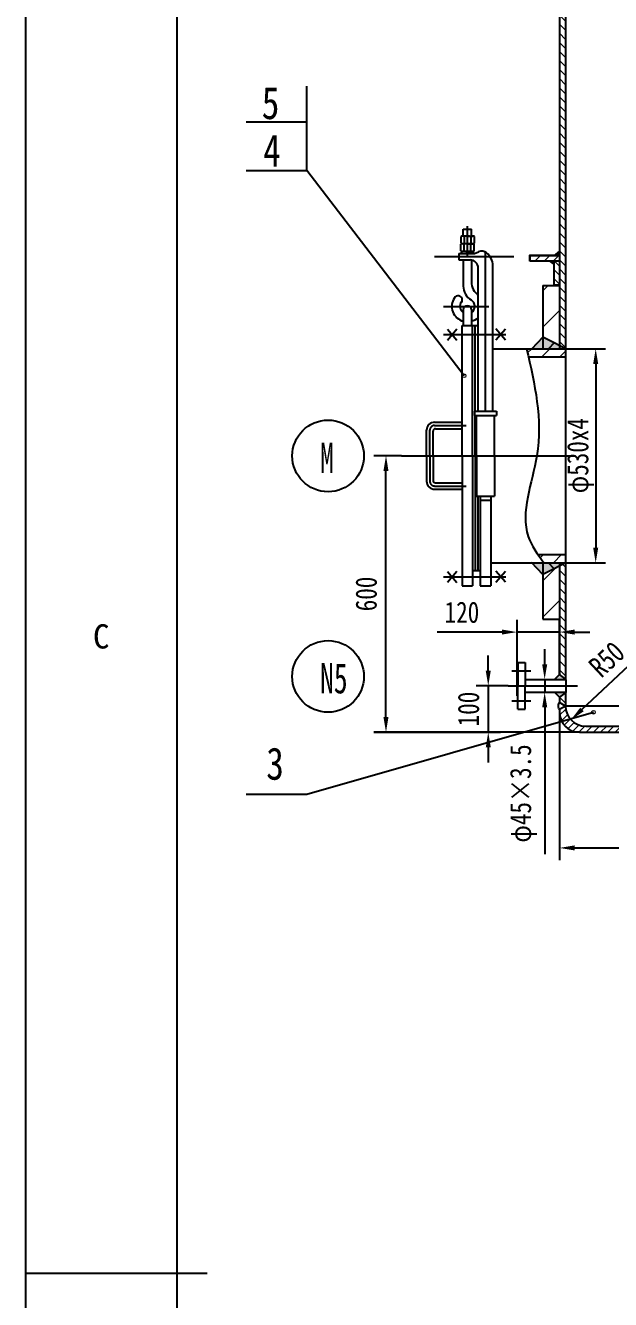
# Model space of a CAD drawing. Header units: millimetres. Extents: x -391 to 8535, y -150 to 12465.
# Drawn here: x -375 to 1074, y 6092 to 9248 of the extents above; entities that cross this region are included whole.
import ezdxf
from ezdxf.enums import TextEntityAlignment as Align

# ---------------------------------------------------------------- set-up
doc = ezdxf.new("R2010")
doc.units = ezdxf.units.MM
doc.header["$LTSCALE"] = 15
doc.linetypes.add('CENTER', pattern=[2, 1.25, -0.25, 0.25, -0.25])
doc.layers.get('0').update_dxf_attribs({"linetype": 'CONTINUOUS'})
doc.layers.get('DEFPOINTS').update_dxf_attribs({"linetype": 'CONTINUOUS'})
for name, color, linetype in [('1轮廓实线层', 7, 'CONTINUOUS'), ('2细线层', 3, 'CONTINUOUS'), ('3中心线层', 1, 'CENTER'), ('6文字层', 3, 'CONTINUOUS'), ('7标注层', 4, 'CONTINUOUS'), ('PARA2', 7, 'CONTINUOUS'), ('图框层', 7, 'CONTINUOUS')]:
    doc.layers.add(name, color=color, linetype=linetype)
doc.layers.add('5剖面线层', color=2, linetype='CONTINUOUS', lineweight=5)
doc.styles.add('PC_TEXTSTYLE', font='SIMFANG.TTF', dxfattribs={"width": 0.8})
doc.dimstyles.new('TH_GBDIM', dxfattribs={"dimscale": 15, "dimtxt": 3.5, "dimasz": 2.5, "dimexe": 2, "dimexo": 0, "dimgap": 1.5, "dimtad": 1, "dimdec": 1, "dimzin": 0, "dimdsep": 46, "dimtxsty": 'PC_TEXTSTYLE', "dimcen": 2.5, "dimadec": 0, "dimazin": 0, "dimtfac": 0.714286, "dimtdec": 4, "dimtmove": 0, "dimatfit": 3, "dimfxl": 0, "dimtolj": 1, "dimtzin": 0, "dimarcsym": 0})
pattern_1 = [(135, (369.862, 4102.847), (-11.22532, -11.22532), [])]

# ---------------------------------------------------------------- blocks, each defined once
blk = doc.blocks.new('*U8', base_point=(1789.6, 11143.3))
at = {"layer": '1轮廓实线层', "ltscale": 21}
for p, q in [((1773.1, 11144.7), (1773.1, 11160.9)), ((1789.6, 11162.3), (1777.2, 11162.3)), ((1789.6, 11143.3), (1777.2, 11143.3)), ((1781.3, 11144.7), (1781.3, 11160.9)), ((1789.6, 11162.3), (1801.9, 11162.3)), ((1789.6, 11143.3), (1801.9, 11143.3)), ((1797.8, 11144.7), (1797.8, 11160.9)), ((1806, 11144.7), (1806, 11160.9))]:
    blk.add_line(p, q, dxfattribs=at)
for centre, radius, start, end in [((1777.2, 11155.6), 6.66, 52.1398, 127.8599), ((1777.2, 11150), 6.66, 232.1398, 307.8599), ((1789.6, 11137.8), 24.5, 70.368, 109.6317), ((1789.6, 11167.8), 24.5, 250.368, 289.6317), ((1801.9, 11155.6), 6.66, 52.2073, 127.8599), ((1801.9, 11150), 6.66, 232.1398, 307.7924)]:
    blk.add_arc(centre, radius, start, end, dxfattribs=at)
at = {"layer": '7标注层', "ltscale": 21}
blk.add_point((1789.6, 11143.3), dxfattribs=at)
blk = doc.blocks.new('*U7', base_point=(1788.5, 11124.3))
at = {"layer": '1轮廓实线层', "ltscale": 21}
for p, q in [((1772.1, 11125.7), (1772.1, 11141.9)), ((1788.5, 11143.3), (1776.2, 11143.3)), ((1780.3, 11125.7), (1780.3, 11141.9)), ((1788.5, 11143.3), (1800.9, 11143.3)), ((1796.8, 11125.7), (1796.8, 11141.9)), ((1805, 11125.7), (1805, 11141.9)), ((1788.5, 11124.3), (1776.2, 11124.3)), ((1788.5, 11124.3), (1800.9, 11124.3))]:
    blk.add_line(p, q, dxfattribs=at)
for centre, radius, start, end in [((1776.2, 11136.6), 6.66, 52.1398, 127.8599), ((1788.5, 11118.8), 24.5, 70.368, 109.6317), ((1800.9, 11136.6), 6.66, 52.2073, 127.8599), ((1776.2, 11131), 6.66, 232.1398, 307.8599), ((1788.5, 11148.8), 24.5, 250.368, 289.6317), ((1800.9, 11131), 6.66, 232.1398, 307.7924)]:
    blk.add_arc(centre, radius, start, end, dxfattribs=at)
at = {"layer": '7标注层', "ltscale": 21}
blk.add_point((1788.5, 11124.3), dxfattribs=at)
blk = doc.blocks.new('*U6', base_point=(1788.5, 11124.3))
at = {"layer": '1轮廓实线层', "ltscale": 21}
for p, q in [((1772.1, 11125.7), (1772.1, 11141.9)), ((1788.5, 11143.3), (1776.2, 11143.3)), ((1780.3, 11125.7), (1780.3, 11141.9)), ((1788.5, 11143.3), (1800.9, 11143.3)), ((1796.8, 11125.7), (1796.8, 11141.9)), ((1805, 11125.7), (1805, 11141.9)), ((1788.5, 11124.3), (1776.2, 11124.3)), ((1788.5, 11124.3), (1800.9, 11124.3))]:
    blk.add_line(p, q, dxfattribs=at)
for centre, radius, start, end in [((1776.2, 11136.6), 6.66, 52.1398, 127.8599), ((1788.5, 11118.8), 24.5, 70.368, 109.6317), ((1800.9, 11136.6), 6.66, 52.2073, 127.8599), ((1776.2, 11131), 6.66, 232.1398, 307.8599), ((1788.5, 11148.8), 24.5, 250.368, 289.6317), ((1800.9, 11131), 6.66, 232.1398, 307.7924)]:
    blk.add_arc(centre, radius, start, end, dxfattribs=at)
at = {"layer": '7标注层', "ltscale": 21}
blk.add_point((1788.5, 11124.3), dxfattribs=at)
blk = doc.blocks.new('*U5', base_point=(1788.5, 11119.3))
at = {"layer": '1轮廓实线层', "ltscale": 21}
for p, q in [((1773.5, 11124.3), (1773.5, 11119.3)), ((1803.5, 11124.3), (1773.5, 11124.3)), ((1773.5, 11119.3), (1803.5, 11119.3)), ((1788.4, 11119.3), (1786, 11124.3)), ((1790.9, 11119.3), (1788.5, 11124.3)), ((1803.5, 11119.3), (1803.5, 11124.3))]:
    blk.add_line(p, q, dxfattribs=at)
at = {"layer": '7标注层', "ltscale": 21}
blk.add_point((1788.5, 11119.3), dxfattribs=at)
at = {"layer": 'PARA2', "color": 6, "ltscale": 21}
blk.add_point((1788.5, 11119.3), dxfattribs=at)
blk = doc.blocks.new('*D16')
at = {"layer": '7标注层', "color": 0, "lineweight": -2, "ltscale": 14}
for p, q in [((555.9, 8181.9), (487.6, 8181.9)), ((517.6, 7534.4), (517.6, 8144.4)), ((997, 7496.9), (487.6, 7496.9))]:
    blk.add_line(p, q, dxfattribs=at)
at = {"layer": '7标注层', "color": 0, "ltscale": 14}
for points in [[(511.3, 8144.4), (523.8, 8144.4), (517.6, 8181.9)], [(511.3, 7534.4), (523.8, 7534.4), (517.6, 7496.9)]]:
    blk.add_solid(points, dxfattribs=at)
at = {"layer": 'DEFPOINTS', "color": 0, "ltscale": 14}
for p in [(517.6, 8181.9), (555.9, 8181.9), (997, 7496.9)]:
    blk.add_point(p, dxfattribs=at)
at = {"layer": '7标注层', "color": 3, "ltscale": 14, "insert": (468.8, 7839.4), "char_height": 52.5, "attachment_point": 5, "rotation": 90, "style": 'PC_TEXTSTYLE'}
blk.add_mtext('\\A1;600{}{}', dxfattribs=at)
blk = doc.blocks.new('*D76')
at = {"layer": '7标注层', "color": 0, "lineweight": -2, "ltscale": 14}
blk.add_line((1143.7, 7685.1), (1002.9, 7553.3), dxfattribs=at)
at = {"layer": '7标注层', "color": 0, "ltscale": 14}
blk.add_solid([(998.6, 7557.9), (1007.2, 7548.7), (975.5, 7527.7)], dxfattribs=at)
at = {"layer": 'DEFPOINTS', "color": 0, "ltscale": 14}
for p in [(1012, 7561.9), (975.5, 7527.7)]:
    blk.add_point(p, dxfattribs=at)
at = {"layer": '7标注层', "color": 3, "ltscale": 14, "insert": (1064.3, 7677.5), "char_height": 52.5, "attachment_point": 5, "rotation": 43.0945, "style": 'PC_TEXTSTYLE'}
blk.add_mtext('\\A1;R50', dxfattribs=at)
blk = doc.blocks.new('*D90')
at = {"layer": '7标注层', "color": 0, "lineweight": -2, "ltscale": 14}
for p, q in [((770.8, 7649.4), (770.8, 7686.9)), ((820.3, 7611.9), (740.8, 7611.9)), ((770.8, 7611.9), (770.8, 7496.9)), ((487.6, 7496.9), (800.8, 7496.9)), ((770.8, 7459.4), (770.8, 7421.9))]:
    blk.add_line(p, q, dxfattribs=at)
at = {"layer": '7标注层', "color": 0, "ltscale": 14}
for points in [[(764.6, 7649.4), (777.1, 7649.4), (770.8, 7611.9)], [(764.6, 7459.4), (777.1, 7459.4), (770.8, 7496.9)]]:
    blk.add_solid(points, dxfattribs=at)
at = {"layer": 'DEFPOINTS', "color": 0, "ltscale": 14}
for p in [(820.3, 7611.9), (487.6, 7496.9), (770.8, 7496.9)]:
    blk.add_point(p, dxfattribs=at)
at = {"layer": '7标注层', "color": 0, "ltscale": 14, "insert": (722.1, 7554.4), "char_height": 52.5, "attachment_point": 5, "rotation": 90, "style": 'PC_TEXTSTYLE'}
blk.add_mtext('\\A1;100', dxfattribs=at)
blk = doc.blocks.new('*D91')
at = {"layer": '7标注层', "color": 0, "lineweight": -2, "ltscale": 14}
for p, q in [((910.5, 7665.4), (910.5, 7702.9)), ((862, 7627.9), (940.5, 7627.9)), ((910.5, 7627.9), (910.5, 7595.9)), ((862, 7595.9), (940.5, 7595.9)), ((910.5, 7558.4), (910.5, 7194.7))]:
    blk.add_line(p, q, dxfattribs=at)
at = {"layer": '7标注层', "color": 0, "ltscale": 14}
for points in [[(904.3, 7665.4), (916.8, 7665.4), (910.5, 7627.9)], [(904.3, 7558.4), (916.8, 7558.4), (910.5, 7595.9)]]:
    blk.add_solid(points, dxfattribs=at)
at = {"layer": 'DEFPOINTS', "color": 0, "ltscale": 14}
for p in [(862, 7627.9), (910.5, 7627.9), (862, 7595.9)]:
    blk.add_point(p, dxfattribs=at)
at = {"layer": '7标注层', "color": 0, "ltscale": 14, "insert": (857.8, 7345.2), "char_height": 52.5, "attachment_point": 5, "rotation": 90, "style": 'PC_TEXTSTYLE'}
blk.add_mtext('\\A1;φ45×3.5', dxfattribs=at)
blk = doc.blocks.new('*D97')
at = {"layer": '7标注层', "color": 0, "lineweight": -2, "ltscale": 14}
for p, q in [((842, 7611.9), (842, 7775)), ((947, 7640.3), (947, 7775)), ((804.5, 7745), (644.1, 7745)), ((947, 7745), (842, 7745)), ((984.5, 7745), (1022, 7745))]:
    blk.add_line(p, q, dxfattribs=at)
at = {"layer": '7标注层', "color": 0, "ltscale": 14}
for points in [[(804.5, 7751.3), (804.5, 7738.8), (842, 7745)], [(984.5, 7751.3), (984.5, 7738.8), (947, 7745)]]:
    blk.add_solid(points, dxfattribs=at)
at = {"layer": 'DEFPOINTS', "color": 0, "ltscale": 14}
for p in [(842, 7745), (947, 7640.3), (842, 7611.9)]:
    blk.add_point(p, dxfattribs=at)
at = {"layer": '7标注层', "color": 0, "ltscale": 14, "insert": (705.6, 7793.8), "char_height": 52.5, "attachment_point": 5, "style": 'PC_TEXTSTYLE'}
blk.add_mtext('\\A1;120', dxfattribs=at)

msp = doc.modelspace()

# ---------------------------------------------------------------- hatches: boundary and pattern name
at = {"layer": '5剖面线层', "ltscale": 14}
h = msp.add_hatch(dxfattribs=at)
h.set_pattern_fill('ANSI31', color=256, scale=5, angle=90, style=0)
h.set_pattern_definition(pattern_1)
h.paths.add_polyline_path([(962.02, 9761.52), (947.02, 9761.52), (947.02, 9138.3), (962.02, 9138.3)])
h = msp.add_hatch(dxfattribs=at)
h.set_pattern_fill('ANSI31', color=256, scale=5, angle=90, style=0)
h.set_pattern_definition(pattern_1)
h.paths.add_polyline_path([(962.02, 9138.3), (947.02, 9138.3), (947.02, 8748.94), (962.02, 8748.94)])
for points in [[(947.02, 8689.72), (947.02, 8677.78), (933.02, 8677.78)], [(919.02, 8663.78), (933.02, 8663.78), (933.02, 8654.07)]]:
    msp.add_hatch(color=256, dxfattribs=at).paths.add_polyline_path(points)
h = msp.add_hatch(dxfattribs=at)
h.set_pattern_fill('ANSI31', color=256, scale=5, angle=90, style=0)
h.set_pattern_definition([(45, (4424.035, -1156.738), (11.22532, -11.22532), [])])
h.paths.add_polyline_path([(874.02, 8677.78), (947.02, 8677.78), (947.02, 8675.12), (947.02, 8663.78, 1.9761827), (947.02, 8663.78), (874.02, 8663.78)])
h = msp.add_hatch(dxfattribs=at)
h.set_pattern_fill('ANSI31', color=256, scale=5, style=0)
h.set_pattern_definition([(135, (4424.035, -1156.738), (11.22532, 11.22532), [])])
h.paths.add_polyline_path([(933.02, 8663.78), (947.02, 8663.78), (947.02, 8604.78), (933.02, 8604.78)])
h = msp.add_hatch(dxfattribs=at)
h.set_pattern_fill('ANSI31', color=256, scale=5, angle=90, style=0)
h.set_pattern_definition(pattern_1)
h.paths.add_polyline_path([(962.02, 8667.85), (947.02, 8667.85), (947.02, 8590.92), (962.02, 8590.92)])
h = msp.add_hatch(dxfattribs=at)
h.set_pattern_fill('ANSI31', color=256, scale=20, style=0)
h.set_pattern_definition([(45, (369.86, 4102.85), (-44.9013, 44.9013), [])])
h.paths.add_polyline_path([(947.02, 8603.41), (906.02, 8603.41), (906.02, 8475.81), (934.02, 8461.87), (947.02, 8454.91)])
h.paths.add_polyline_path([(906.02, 7777.05), (947.02, 7777.05), (947.02, 7908.8), (934.02, 7901.83), (934, 7901.85), (906.02, 7887.92)])
h = msp.add_hatch(dxfattribs=at)
h.set_pattern_fill('ANSI31', color=256, scale=5, angle=90, style=0)
h.set_pattern_definition(pattern_1)
h.paths.add_polyline_path([(962.02, 8590.92), (947.02, 8590.92), (947.02, 8454.91), (962.02, 8446.87)])
at = {"layer": '5剖面线层', "ltscale": 21}
h = msp.add_hatch(color=256, dxfattribs=at)
h.paths.add_polyline_path([(934.02, 8461.87), (906.02, 8475.81), (906.02, 8446.87), (919.93, 8446.87)])
h.paths.add_polyline_path([(906.02, 8446.87), (906.02, 8475.81), (878.44, 8446.87)])
h.paths.add_polyline_path([(906.02, 7887.92), (934, 7901.85), (919.91, 7916.87), (906.02, 7916.87)])
h.paths.add_polyline_path([(906.02, 7887.92), (906.02, 7916.87), (878.44, 7916.87)])
h = msp.add_hatch(color=256, dxfattribs=at)
h.paths.add_polyline_path([(934.02, 8461.87), (919.93, 8446.87), (934.02, 8446.87)])
h.paths.add_polyline_path([(934.02, 8461.87), (934.02, 8446.87), (962.02, 8446.87)])
h.paths.add_polyline_path([(919.91, 7916.87), (934.02, 7901.83), (934.02, 7916.87)])
h.paths.add_polyline_path([(934.02, 7901.83), (962.02, 7916.84), (962.02, 7916.87), (934.02, 7916.87)])
h = msp.add_hatch(dxfattribs=at)
h.set_pattern_fill('ANSI31', color=256, scale=10, style=0)
h.set_pattern_definition([(45, (-1069.37, -2436.346), (-22.45064, 22.45064), [])])
edge = h.paths.add_edge_path()
edge.add_line((962.02, 8426.87), (962.02, 8446.87))
edge.add_line((962.02, 8446.87), (865.65, 8446.87))
edge.add_spline(control_points=[(865.65, 8446.87), (867.19, 8440.2), (868.73, 8433.53), (870.25, 8426.87)], knot_values=[0, 0, 0, 0, 20.3875279, 20.3875279, 20.3875279, 20.3875279], degree=3, periodic=0)
edge.add_line((870.25, 8426.87), (962.02, 8426.87))
edge = h.paths.add_edge_path()
edge.add_spline(control_points=[(894.06, 7936.87), (898.6, 7930.17), (903.36, 7923.52), (908.11, 7916.87)], knot_values=[519.0608014, 519.0608014, 519.0608014, 519.0608014, 542.7315236, 542.7315236, 542.7315236, 542.7315236], degree=3, periodic=0)
edge.add_line((908.11, 7916.87), (962.02, 7916.87))
edge.add_line((962.02, 7916.87), (962.02, 7936.87))
edge.add_line((962.02, 7936.87), (894.06, 7936.87))
at = {"layer": '5剖面线层', "ltscale": 14}
h = msp.add_hatch(dxfattribs=at)
h.set_pattern_fill('ANSI31', color=256, scale=5, angle=90, style=0)
h.paths.add_polyline_path([(962.02, 7916.84), (947.02, 7908.8), (947.02, 7719.94), (962.02, 7719.94)])
h = msp.add_hatch(dxfattribs=at)
h.set_pattern_fill('ANSI31', color=256, scale=5, angle=90, style=0)
h.paths.add_polyline_path([(962.02, 7719.94), (947.02, 7719.94), (947.02, 7640.29), (962.02, 7629.32)])
h = msp.add_hatch(color=256, dxfattribs=at)
h.paths.add_polyline_path([(964.02, 7595.85), (935.2, 7595.85), (947.02, 7583.42)])
h.paths.add_polyline_path([(947.02, 7640.29), (935.2, 7627.85), (964.02, 7627.85)])
h = msp.add_hatch(dxfattribs=at)
h.set_pattern_fill('ANSI31', color=256, scale=5, angle=90, style=0)
h.paths.add_polyline_path([(962.02, 7594.39), (947.02, 7583.42), (947.02, 7570.51), (962.02, 7561.85)])
h = msp.add_hatch(dxfattribs=at)
h.set_pattern_fill('ANSI31', color=256, scale=4, angle=5e-280, style=0)
h.paths.add_polyline_path([(1162.02, 7496.85), (1162.02, 7511.85), (1012.02, 7511.85, -0.4142136), (962.02, 7561.85), (947.02, 7553.19), (947.02, 7546.85, 0.4142136), (997.02, 7496.85)])
h.paths.add_polyline_path([(2212.02, 7496.85), (2212.02, 7511.85), (1162.02, 7511.85), (1162.02, 7496.85)])

# ---------------------------------------------------------------- linework, layer by layer
at = {"ltscale": 14}
msp.add_line((947.02, 10933.97), (947.02, 8446.87), dxfattribs=at)
at = {"layer": '1轮廓实线层', "ltscale": 14}
for p, q in [((962.02, 10948.29), (962.02, 7629.32)), ((321.38, 8888.68), (321.38, 9097.3)), ((171.38, 9008.68), (321.38, 9008.68)), ((171.38, 8888.68), (321.38, 8888.68)), ((709.09, 8725.84), (709.09, 8742.84)), ((709.09, 8742.84), (729.09, 8742.84)), ((729.09, 8725.96), (729.09, 8742.84)), ((947.02, 8681.85), (947.02, 8679.19)), ((874.01, 8677.78), (947.02, 8677.78)), ((874.01, 8663.78), (874.01, 8677.78)), ((947.02, 8663.78), (874.01, 8663.78)), ((947.02, 8677.78), (874.02, 8677.78)), ((874.02, 8677.78), (874.02, 8663.78)), ((935.69, 8663.78), (898.02, 8663.78)), ((933.02, 8663.78), (933.02, 8604.78)), ((947.02, 8677.78), (947.02, 8675.12)), ((933.02, 8604.78), (947.02, 8604.78)), ((669.5, 8468.38), (693.38, 8495.8)), ((669.5, 8495.35), (693.38, 8467.93)), ((706.09, 8181.87), (706.09, 8504.37)), ((706.09, 8504.37), (746.09, 8504.37)), ((732.09, 8181.87), (732.09, 8504.37)), ((738.09, 8291.85), (738.09, 8504.37)), ((813.68, 8468.38), (789.8, 8495.8)), ((813.68, 8495.35), (789.8, 8467.93)), ((782.09, 8446.87), (962.02, 8446.87)), ((870.25, 8426.87), (962.02, 8426.87)), ((736.59, 8291.85), (736.59, 8281.85)), ((736.59, 8291.85), (791.59, 8291.85)), ((736.59, 8281.85), (791.59, 8281.85)), ((738.09, 8181.87), (738.09, 8281.85)), ((741.59, 8181.87), (741.59, 8281.85)), ((786.59, 8181.87), (786.59, 8281.85)), ((791.59, 8291.85), (791.59, 8281.85)), ((618.09, 8181.87), (618.09, 8244.85)), ((634.09, 8181.87), (634.09, 8242.85)), ((638.09, 8264.85), (706.09, 8264.85)), ((640.09, 8248.85), (706.09, 8248.85)), ((618.09, 8181.84), (618.09, 8118.85)), ((634.09, 8181.84), (634.09, 8120.85)), ((706.09, 8181.87), (706.09, 7859.37)), ((732.09, 8181.87), (732.09, 7859.37)), ((738.09, 8181.87), (738.09, 7897.87)), ((741.59, 8181.84), (741.59, 8081.85)), ((786.59, 8181.84), (786.59, 8081.85)), ((640.09, 8114.85), (706.09, 8114.85)), ((638.09, 8098.85), (706.09, 8098.85)), ((741.59, 8081.85), (786.59, 8081.85)), ((745.09, 8081.85), (745.09, 7897.87)), ((751.09, 8081.85), (751.09, 7859.37)), ((777.09, 8081.85), (777.09, 7859.37)), ((751.09, 8071.85), (777.09, 8071.85)), ((894.06, 7936.87), (962.02, 7936.87)), ((669.5, 7868.38), (693.38, 7895.8)), ((669.5, 7895.35), (693.38, 7867.93)), ((732.09, 7897.87), (751.09, 7897.87)), ((777.09, 7916.87), (962.02, 7916.87)), ((813.68, 7868.38), (789.8, 7895.8)), ((813.68, 7895.35), (789.8, 7867.93)), ((947.02, 7916.87), (947.02, 7640.29)), ((706.09, 7859.37), (732.09, 7859.37)), ((751.09, 7859.37), (777.09, 7859.37)), ((844.02, 7669.35), (844.02, 7611.85)), ((862.02, 7669.35), (862.02, 7611.85)), ((842.02, 7636.85), (842.02, 7611.85)), ((947.02, 7640.29), (935.2, 7627.85)), ((964.02, 7627.85), (947.02, 7640.29)), ((842.02, 7586.85), (842.02, 7611.85)), ((844.02, 7554.35), (844.02, 7611.85)), ((862.02, 7554.35), (862.02, 7611.85)), ((964.02, 7595.85), (964.02, 7627.85)), ((947.02, 7583.42), (935.2, 7595.85)), ((964.02, 7595.85), (947.02, 7583.42)), ((947.02, 7583.42), (947.02, 7570.34)), ((947.02, 7583.42), (947.02, 7570.34)), ((962.02, 7594.39), (962.02, 7561.85)), ((962.02, 7594.39), (962.02, 7561.85)), ((947.02, 7553.37), (947.02, 7546.85)), ((947.02, 7553.37), (947.02, 7546.85)), ((962.02, 7561.85), (947.26, 7570.37)), ((962.02, 7561.85), (947.26, 7553.33)), ((3462.02, 7561.85), (962.02, 7561.85)), ((1012.02, 7511.85), (3412.02, 7511.85)), ((997.02, 7496.85), (3427.02, 7496.85)), ((171.38, 7343.76), (321.38, 7343.76))]:
    msp.add_line(p, q, dxfattribs=at)
at = {"layer": '1轮廓实线层', "ltscale": 21}
for p, q in [((698.07, 8683), (698.07, 8666.71)), ((698.07, 8683), (704.09, 8683)), ((734.09, 8683), (736.66, 8683)), ((736.66, 8683), (746.92, 8687.15)), ((698.07, 8666.71), (726.09, 8666.71)), ((709.09, 8666.71), (709.09, 8601.8)), ((729.09, 8666.71), (729.09, 8610.44)), ((746.09, 8291.85), (746.09, 8646.71)), ((782.09, 8291.85), (782.09, 8652.85)), ((906.02, 8603.41), (947.02, 8603.41)), ((906.02, 8603.41), (906.02, 8446.87)), ((709.09, 8543.46), (709.09, 8504.37)), ((729.09, 8543.46), (729.09, 8504.37)), ((906.02, 8475.81), (877.6, 8445.98)), ((934.02, 8461.87), (906.02, 8475.81)), ((934.02, 8461.87), (919.93, 8446.87)), ((962.02, 8446.87), (934.02, 8461.87)), ((962.02, 8446.87), (962.02, 7916.87)), ((906.02, 7887.92), (877.6, 7917.75)), ((906.02, 7916.87), (906.02, 7777.05)), ((934.02, 7901.86), (906.02, 7887.92)), ((934.02, 7901.83), (919.93, 7916.84)), ((962.02, 7916.84), (934.02, 7901.83)), ((906.02, 7777.05), (947.02, 7777.05)), ((844.02, 7669.35), (862.02, 7669.35)), ((842.02, 7636.85), (844.02, 7636.85)), ((862.02, 7627.85), (964.02, 7627.85)), ((842.02, 7586.85), (844.02, 7586.85)), ((862.02, 7595.85), (964.02, 7595.85)), ((844.02, 7554.35), (862.02, 7554.35)), ((850.37, 7554.35), (862.02, 7554.35))]:
    msp.add_line(p, q, dxfattribs=at)
at = {"layer": '1轮廓实线层', "ltscale": 14}
for centre in [(374.11, 8181.29), (374.11, 7635.12)]:
    msp.add_circle(centre, 88.69, dxfattribs=at)
at = {"layer": '1轮廓实线层', "ltscale": 21}
for centre, radius, start, end in [((754.42, 8668.6), 20, 51.94846, 112.00526), ((742.09, 8652.85), 40, 0, 51.94846), ((726.09, 8646.71), 20, 0, 90), ((748.91, 8601.8), 39.82, 180, 239.17279), ((768.91, 8612.1), 39.82, 180, 235.03333), ((719.09, 8551.83), 38.37, 146.25063, 254.89426), ((696.18, 8567.92), 10.41, 306.99497, 149.8569), ((719.09, 8551.83), 18.37, 144.05155, 237.02436), ((719.09, 8543.46), 10, 0, 180), ((719.09, 8551.83), 18.37, 302.97564, 59.17279), ((719.09, 8551.83), 38.37, 45.28159, 50.42022), ((719.09, 8551.83), 38.37, 285.10574, 314.71841)]:
    msp.add_arc(centre, radius, start, end, dxfattribs=at)
at = {"layer": '1轮廓实线层', "ltscale": 14}
for centre, radius, start, end in [((638.09, 8244.85), 20, 90, 180), ((640.09, 8242.85), 6, 90, 180), ((638.09, 8118.85), 20, 180, 270), ((640.09, 8120.85), 6, 180, 270), ((997.02, 7546.85), 50, 180, 270), ((1012.02, 7561.85), 50, 180, 270)]:
    msp.add_arc(centre, radius, start, end, dxfattribs=at)
at = {"layer": '1轮廓实线层', "ltscale": 14, "extrusion": (0, 0, -1)}
msp.add_ellipse((947.26, 7561.85), major_axis=(0, 8.52), ratio=0.3191832, start_param=3.2308151, end_param=6.1939628, dxfattribs=at)
at = {"layer": '2细线层', "ltscale": 14}
msp.add_spline([(865.65, 8446.87), (891.13, 8181.85), (869.89, 7982.01), (908.11, 7916.87)], degree=3, dxfattribs=at)
at = {"layer": '3中心线层', "ltscale": 14}
for p, q in [((719.09, 8674.85), (719.09, 8750.25)), ((659.95, 8481.87), (813.95, 8481.87)), ((626.09, 8181.87), (626.09, 8244.85)), ((638.09, 8256.85), (716.45, 8256.85)), ((555.94, 8181.85), (986.91, 8181.85)), ((581.16, 8181.85), (986.91, 8181.85)), ((614.37, 8181.85), (986.91, 8181.85)), ((626.09, 8181.84), (626.09, 8118.85)), ((638.09, 8106.85), (716.45, 8106.85)), ((659.95, 7881.87), (813.95, 7881.87)), ((820.32, 7611.85), (992.02, 7611.85))]:
    msp.add_line(p, q, dxfattribs=at)
at = {"layer": '3中心线层', "ltscale": 21}
for p, q in [((764.09, 8291.85), (764.09, 8726.81)), ((834.18, 8674.85), (637.63, 8674.85)), ((659.87, 8551.83), (772.15, 8551.83)), ((828.91, 7649.35), (876.48, 7649.35)), ((828.91, 7574.35), (876.48, 7574.35))]:
    msp.add_line(p, q, dxfattribs=at)
at = {"layer": '3中心线层', "ltscale": 14}
for centre, start, end in [((638.09, 8244.85), 90, 180), ((638.09, 8118.85), 180, 270)]:
    msp.add_arc(centre, 12, start, end, dxfattribs=at)
at = {"layer": '5剖面线层', "ltscale": 14}
for p, q in [((962.02, 8741.69), (954.77, 8748.94)), ((962.02, 8719.24), (947.02, 8734.24)), ((962.02, 8696.79), (947.02, 8711.79)), ((933.02, 8677.78), (947.02, 8689.72)), ((962.02, 8674.34), (947.02, 8689.34))]:
    msp.add_line(p, q, dxfattribs=at)
at = {"layer": '5剖面线层'}
for centre in [(710.91, 8379.78), (1031.31, 7546.61)]:
    msp.add_circle(centre, 4.5, dxfattribs=at)
at = {"layer": '7标注层', "ltscale": 14}
for p, q in [((710.91, 8379.78), (321.38, 8888.68)), ((852.06, 8446.87), (885.52, 8446.87)), ((962.02, 8446.87), (1061.01, 8446.87)), ((1036.84, 8409.37), (1036.84, 7954.37)), ((852.06, 7916.87), (885.52, 7916.87)), ((962.02, 7916.87), (1061.01, 7916.87)), ((321.38, 7343.76), (1031.31, 7546.61)), ((947.26, 7553.33), (947.26, 7180.46)), ((984.76, 7210.46), (3439.28, 7210.46))]:
    msp.add_line(p, q, dxfattribs=at)
for centre in [(947.02, 8667.85), (947.02, 8663.78)]:
    msp.add_circle(centre, 0.00033, dxfattribs=at)
msp.add_point((874.01, 8677.78), dxfattribs=at)
msp.add_point((874.01, 8677.78), dxfattribs=at)
for points in [[(1030.59, 8409.37), (1043.09, 8409.37), (1036.84, 8446.87)], [(1030.59, 7954.37), (1043.09, 7954.37), (1036.84, 7916.87)], [(984.76, 7216.71), (984.76, 7204.21), (947.26, 7210.46)]]:
    msp.add_solid(points, dxfattribs=at)
at = {"layer": 'PARA2', "color": 6, "ltscale": 14}
for p in [(874.01, 8677.78), (874.02, 8677.78)]:
    msp.add_point(p, dxfattribs=at)
at = {"layer": '图框层', "color": 3, "ltscale": 14}
for p, q in [((-375, 12465), (-375, -150)), ((-375, 6157.5), (0, 6157.5))]:
    msp.add_line(p, q, dxfattribs=at)
at = {"layer": '图框层', "color": 7, "ltscale": 14}
msp.add_line((0, 12315), (0, 0), dxfattribs=at)
at = {"layer": '图框层', "ltscale": 14}
msp.add_line((-375, 6157.5), (75, 6157.5), dxfattribs=at)

# ---------------------------------------------------------------- block references
at = {"ltscale": 21}
for name, p in [('*U8', (720.2, 8707)), ('*U7', (719.17, 8688)), ('*U6', (719.17, 8688)), ('*U5', (719.09, 8683))]:
    msp.add_blockref(name, p, dxfattribs=at)

# ---------------------------------------------------------------- texts
at = {"layer": '6文字层', "ltscale": 14, "style": 'PC_TEXTSTYLE', "width": 0.667}
for s, p in [('M', (354.48, 8139.34)), ('N5', (354.48, 7593.17))]:
    msp.add_text(s, height=75, dxfattribs=at).set_placement(p)
at = {"layer": '7标注层', "ltscale": 14, "style": 'PC_TEXTSTYLE', "width": 0.8}
for s, p in [('5', (209.98, 9015.68)), ('4', (213.6, 8897.92)), ('3', (221.12, 7379.36))]:
    msp.add_text(s, height=80, dxfattribs=at).set_placement(p)
at = {"layer": '7标注层', "color": 3, "ltscale": 14, "insert": (999.5, 8181.87), "char_height": 52.5, "attachment_point": 5, "rotation": 90, "style": 'PC_TEXTSTYLE'}
msp.add_mtext('φ530x4', dxfattribs=at)
at = {"layer": '图框层', "color": 3, "style": 'PC_TEXTSTYLE'}
msp.add_text('C', height=60, dxfattribs=at).set_placement((-187.5, 7734.38), align=Align.MIDDLE)

# ---------------------------------------------------------------- dimensions: what is measured, and where the dimension line sits
at = {"layer": '7标注层', "ltscale": 14}
dim = msp.add_linear_dim(base=(517.6, 8181.85), p1=(997.02, 7496.85), p2=(555.94, 8181.85), angle=90, text='600{}{}', dimstyle='TH_GBDIM', override={"dimgap": 1.5, "dimtad": 1, "dimjust": 0, "dimse1": 0, "dimse2": 0, "dimsd1": 0, "dimsd2": 0, "dimclrt": 3, "dimtvp": 0}, dxfattribs=at)
dim.commit()
dim.dimension.update_dxf_attribs({"geometry": '*D16', "text_midpoint": (468.85, 7839.35)})
dim = msp.add_linear_dim(base=(842.02, 7745.02), p1=(947.02, 7640.29), p2=(842.02, 7611.85), text='120', dimstyle='TH_GBDIM', dxfattribs=at)
dim.commit()
dim.dimension.update_dxf_attribs({"geometry": '*D97', "text_midpoint": (705.58, 7793.77)})
dim = msp.add_radius_dim(center=(1012.02, 7561.85), mpoint=(975.51, 7527.69), text='R50', dimstyle='TH_GBDIM', override={"dimclrt": 3}, dxfattribs=at)
dim.commit()
dim.dimension.update_dxf_attribs({"geometry": '*D76', "text_midpoint": (1097.6, 7641.92), "dimtype": 164})
for base, p1, p2, text, picture, middle in [((910.54, 7627.85), (862.02, 7595.85), (862.02, 7627.85), 'φ45×3.5', '*D91', (910.54, 7345.23)), ((770.83, 7496.85), (820.32, 7611.85), (487.6, 7496.85), '100', '*D90', (770.83, 7554.35))]:
    dim = msp.add_linear_dim(base=base, p1=p1, p2=p2, angle=90, text=text, dimstyle='TH_GBDIM', dxfattribs=at)
    dim.commit()
    dim.dimension.update_dxf_attribs({"geometry": picture, "text_midpoint": middle, "dimtype": 160})

doc.saveas('drawing.dxf')
